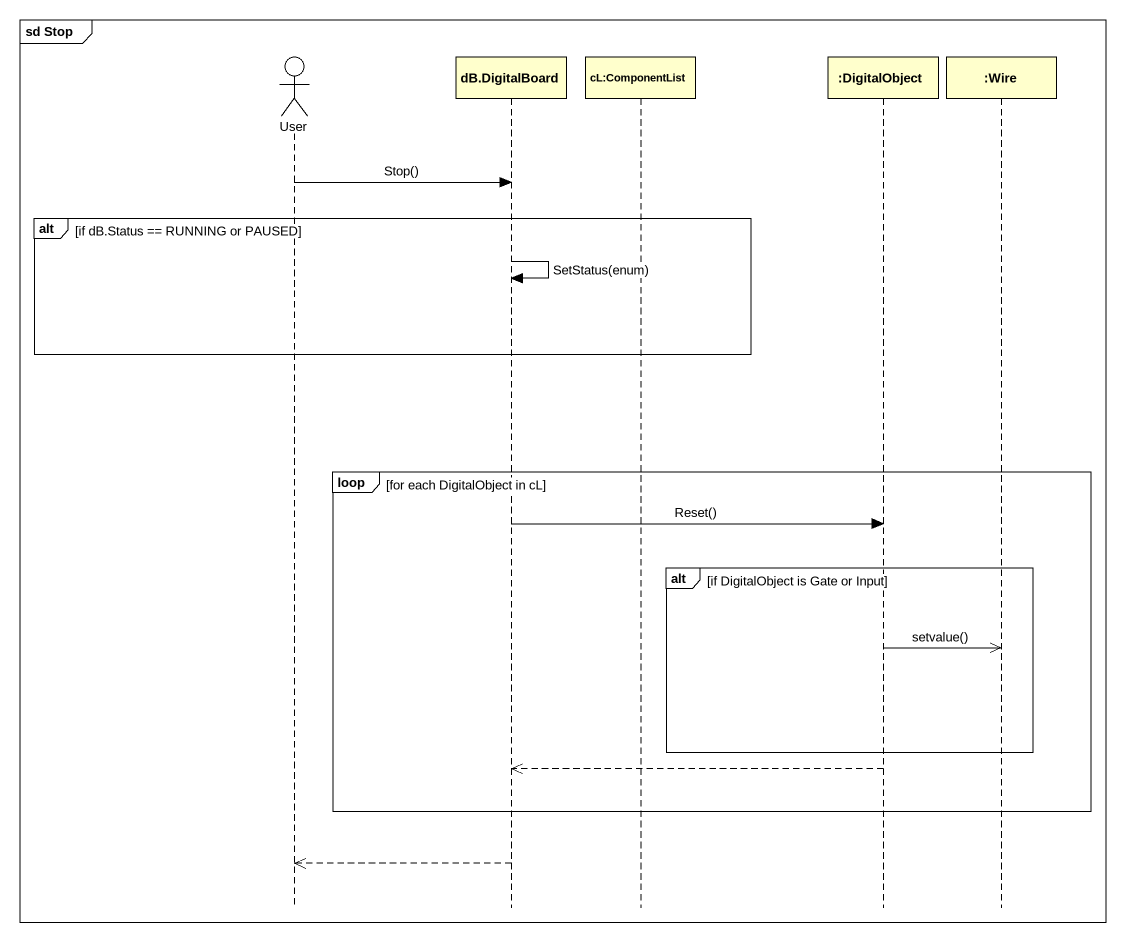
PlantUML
@startuml
mainframe sd Stop
hide footbox
actor User
participant "dB.DigitalBoard" as dB_DigitalBoard
participant "cL:ComponentList" as cL_ComponentList
participant ":DigitalObject" as DigitalObject
participant ":Wire" as Wire

User -> dB_DigitalBoard : Stop()
alt if dB.Status == RUNNING or PAUSED
  dB_DigitalBoard -> dB_DigitalBoard : SetStatus(enum)
end
loop for each DigitalObject in cL
  dB_DigitalBoard -> DigitalObject : Reset()
  alt if DigitalObject is Gate or Input
    DigitalObject ->> Wire : setvalue()
  end
  DigitalObject -->> dB_DigitalBoard
end
dB_DigitalBoard -->> User
@enduml
